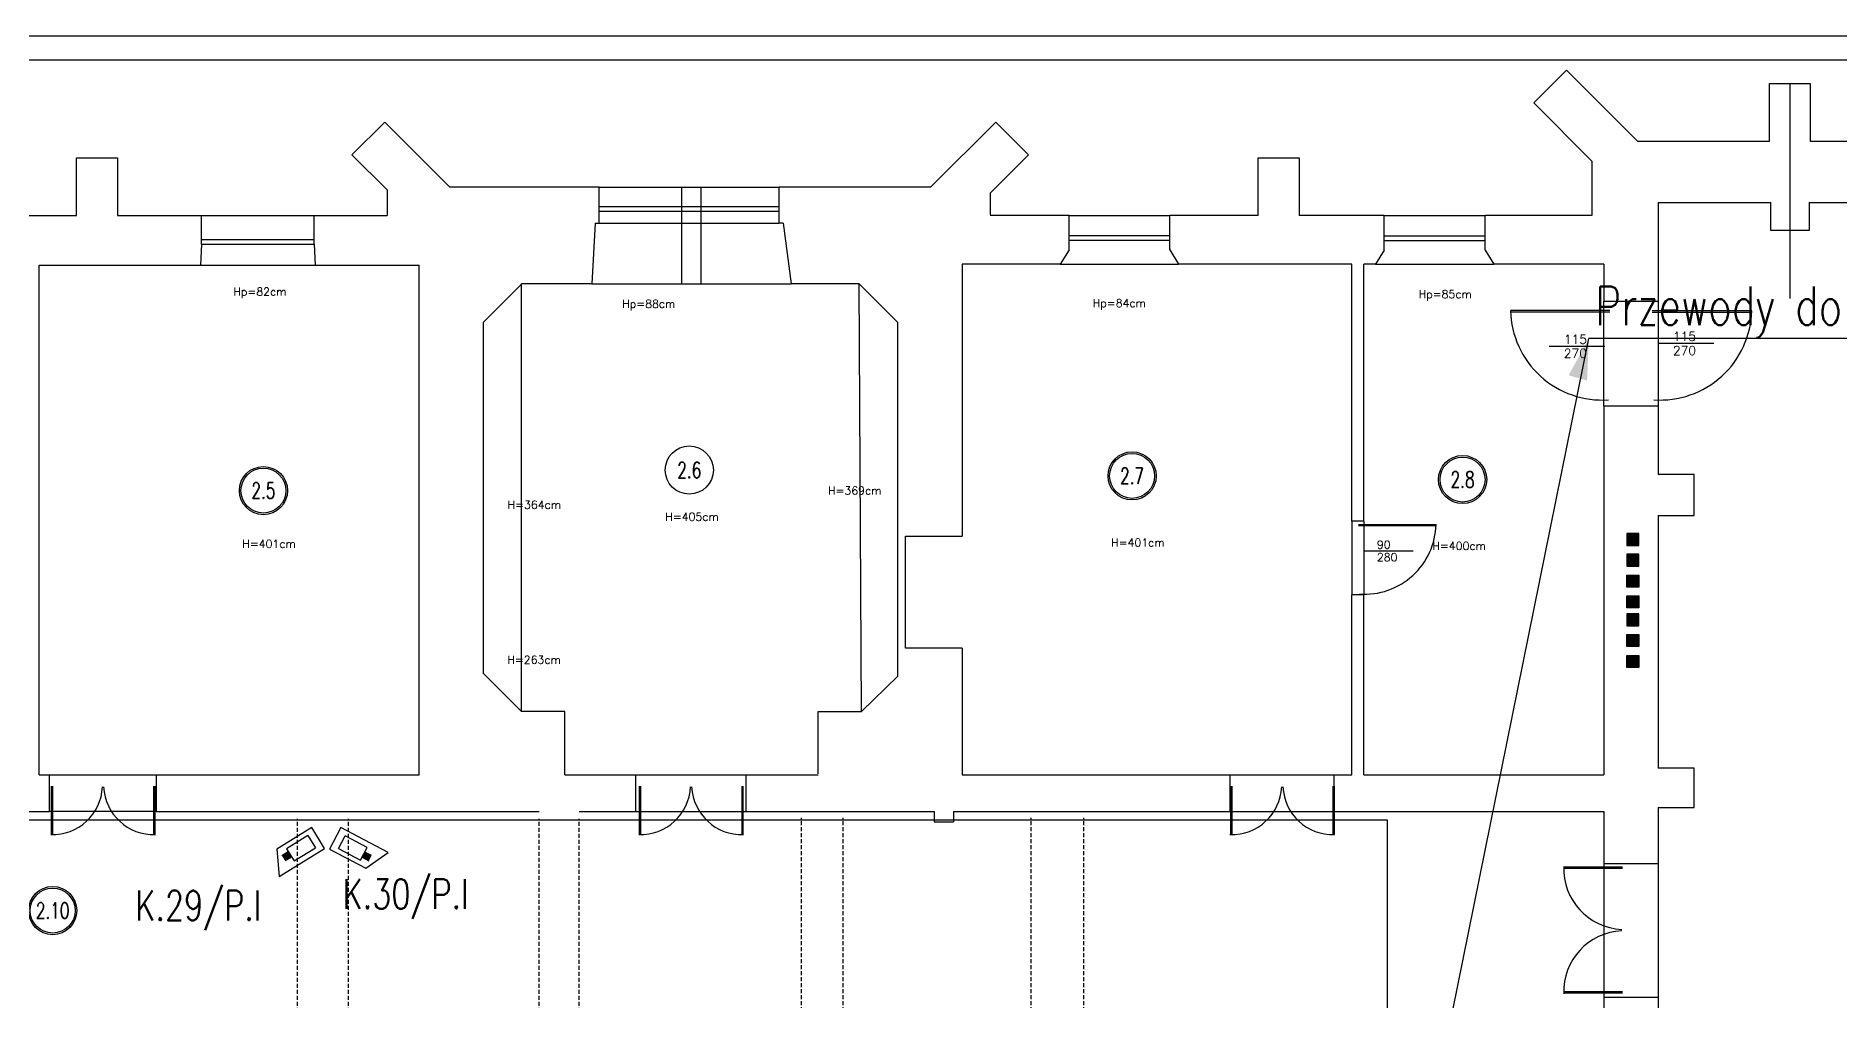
# Model space of a CAD drawing. Header units: millimetres. Extents: x 1324 to 4111, y 907 to 64537.
# Drawn here: x 1561.3 to 1786.7, y 2353.3 to 2473.9 of the extents above; entities that cross this region are included whole.
import ezdxf
from ezdxf.enums import TextEntityAlignment as Align

# ---------------------------------------------------------------- set-up
doc = ezdxf.new("R2010")
doc.units = ezdxf.units.MM
doc.linetypes.add('DASHED', pattern=[0.75, 0.5, -0.25])
for name, color, linetype in [('_______CCTV', 7, 'Continuous'), ('ELEKTRYK', 5, 'Continuous'), ('podkład', 8, 'Continuous'), ('TABELKI', 7, 'Continuous')]:
    doc.layers.add(name, color=color, linetype=linetype)
doc.layers.add('E-Gniazda', color=5, linetype='Continuous', lineweight=30)
doc.styles.add('OPIS_CIENKI', font='romans.shx', dxfattribs={"width": 0.75, "height": 2})
doc.styles.add('ROMAND', font='romand')

msp = doc.modelspace()

# ---------------------------------------------------------------- hatches: boundary and pattern name
at = {"layer": '_______CCTV'}
for points in [[(1593.19, 2371.35), (1592.39, 2370.86), (1592, 2371.48), (1592.8, 2371.98)], [(1602.37, 2371.93), (1603.21, 2371.49), (1602.87, 2370.85), (1602.03, 2371.28)]]:
    msp.add_hatch(color=256, dxfattribs=at).paths.add_polyline_path(points)
at = {"layer": 'podkład'}
for points in [[(1761.6, 2411.75), (1760.1, 2411.75), (1760.1, 2410.25), (1761.6, 2410.25)], [(1760.1, 2407.65), (1761.6, 2407.65), (1761.6, 2409.15), (1760.1, 2409.15)], [(1760.1, 2405.04), (1761.6, 2405.04), (1761.6, 2406.54), (1760.1, 2406.54)], [(1760.1, 2402.44), (1761.6, 2402.44), (1761.6, 2403.94), (1760.1, 2403.94)], [(1760.1, 2400.21), (1761.6, 2400.21), (1761.6, 2401.71), (1760.1, 2401.71)], [(1760.1, 2397.61), (1761.6, 2397.61), (1761.6, 2399.11), (1760.1, 2399.11)], [(1760.1, 2395), (1761.6, 2395), (1761.6, 2396.5), (1760.1, 2396.5)]]:
    msp.add_hatch(color=8, dxfattribs=at).paths.add_polyline_path(points)

# ---------------------------------------------------------------- linework, layer by layer
at = {"layer": '_______CCTV', "color": 6}
for p, q in [((1595.73, 2374.99), (1591.38, 2372.28)), ((1597.34, 2372.4), (1595.73, 2374.99)), ((1599.37, 2374.99), (1597.95, 2372.29)), ((1605.3, 2371.87), (1599.37, 2374.99)), ((1591.38, 2372.28), (1591.66, 2368.86)), ((1591.66, 2368.86), (1597.34, 2372.4)), ((1597.95, 2372.29), (1602.49, 2369.91)), ((1602.49, 2369.91), (1605.3, 2371.87))]:
    msp.add_line(p, q, dxfattribs=at)
at = {"layer": '_______CCTV'}
for p, q in [((1592.8, 2371.98), (1592, 2371.48)), ((1595.24, 2373.99), (1592.58, 2372.33)), ((1592.58, 2372.33), (1593.52, 2370.82)), ((1593.19, 2371.35), (1592.8, 2371.98)), ((1593.52, 2370.82), (1596.18, 2372.48)), ((1595.24, 2373.99), (1596.18, 2372.48)), ((1599.06, 2372.37), (1599.89, 2373.95)), ((1599.06, 2372.37), (1601.84, 2370.91)), ((1602.67, 2372.49), (1599.89, 2373.95)), ((1601.84, 2370.91), (1602.67, 2372.49)), ((1592.39, 2370.86), (1593.19, 2371.35)), ((1602.37, 2371.93), (1602.03, 2371.28)), ((1602.03, 2371.28), (1602.87, 2370.85)), ((1603.21, 2371.49), (1602.37, 2371.93))]:
    msp.add_line(p, q, dxfattribs=at)
at = {"layer": 'DEFPOINTS', "color": 7}
msp.add_line((1982.01, 2473.92), (1326.01, 2473.92), dxfattribs=at)
at = {"layer": 'E-Gniazda', "color": 4}
msp.add_line((1721.5, 2269.1), (1755.36, 2436.11), dxfattribs=at)
msp.add_solid([(1755.36, 2436.11), (1755.14, 2430.87), (1755.36, 2436.11), (1752.83, 2431.52)], dxfattribs=at)
at = {"layer": 'ELEKTRYK', "color": 3}
msp.add_line((1897.74, 2436.11), (1755.36, 2436.11), dxfattribs=at)
at = {"layer": 'ELEKTRYK', "color": 4}
for p, q in [((1730.2, 2375.92), (1389.08, 2375.92)), ((1730.2, 2313.15), (1730.2, 2375.92))]:
    msp.add_line(p, q, dxfattribs=at)
at = {"layer": 'podkład', "color": 8}
for p, q in [((1748.48, 2465.56), (1752.58, 2469.67)), ((1752.58, 2469.67), (1761.45, 2460.8)), ((1777.94, 2460.8), (1777.94, 2468)), ((1777.94, 2468), (1783.04, 2468)), ((1780.49, 2468), (1780.49, 2441.11)), ((1783.04, 2468), (1783.04, 2460.8)), ((1748.48, 2465.56), (1755.74, 2458.3)), ((1600.76, 2459.07), (1604.86, 2463.17)), ((1604.86, 2463.17), (1613, 2455.03)), ((1673.09, 2455.03), (1681.23, 2463.17)), ((1681.23, 2463.17), (1685.33, 2459.07)), ((1761.45, 2460.8), (1777.94, 2460.8)), ((1783.04, 2460.8), (1787.94, 2460.8)), ((1566.34, 2451.5), (1566.34, 2458.7)), ((1566.34, 2458.7), (1571.44, 2458.7)), ((1571.44, 2458.7), (1571.44, 2451.5)), ((1605.14, 2454.69), (1600.76, 2459.07)), ((1685.33, 2459.07), (1680.54, 2454.3)), ((1714.04, 2451.5), (1714.04, 2458.7)), ((1714.04, 2458.7), (1719.14, 2458.7)), ((1719.14, 2458.7), (1719.14, 2451.5)), ((1755.74, 2458.3), (1755.74, 2451.5)), ((1605.14, 2454.69), (1605.14, 2451.5)), ((1631.66, 2455.03), (1613, 2455.03)), ((1631.66, 2450.53), (1631.66, 2455.03)), ((1631.66, 2455.03), (1641.99, 2455.03)), ((1641.99, 2442.95), (1641.99, 2455.03)), ((1641.99, 2455.03), (1644.39, 2455.03)), ((1644.39, 2455.03), (1654.16, 2455.03)), ((1644.39, 2442.95), (1644.39, 2455.03)), ((1673.09, 2455.03), (1654.16, 2455.03)), ((1654.16, 2450.53), (1654.16, 2455.03)), ((1680.54, 2454.3), (1680.54, 2451.6)), ((1556.74, 2451.5), (1566.34, 2451.5)), ((1571.44, 2451.5), (1581.94, 2451.5)), ((1581.94, 2447.9), (1581.94, 2451.5)), ((1581.94, 2451.5), (1596.04, 2451.5)), ((1596.04, 2451.5), (1605.14, 2451.5)), ((1596.04, 2447.9), (1596.04, 2451.5)), ((1631.66, 2452.63), (1654.16, 2452.63)), ((1631.66, 2452.03), (1654.16, 2452.03)), ((1690.39, 2451.5), (1680.54, 2451.5)), ((1690.39, 2447.2), (1690.39, 2451.5)), ((1690.39, 2451.5), (1702.99, 2451.5)), ((1714.04, 2451.5), (1702.99, 2451.5)), ((1702.99, 2447.2), (1702.99, 2451.5)), ((1729.79, 2451.5), (1719.14, 2451.5)), ((1729.79, 2447.17), (1729.79, 2451.5)), ((1729.79, 2451.5), (1742.39, 2451.5)), ((1755.74, 2451.5), (1742.39, 2451.5)), ((1742.39, 2447.17), (1742.39, 2451.5)), ((1764.04, 2453.1), (1778.09, 2453.1)), ((1764.04, 2453.1), (1764.04, 2440.8)), ((1778.09, 2449.6), (1778.09, 2453.1)), ((1782.89, 2453.1), (1787.74, 2453.1)), ((1782.89, 2453.1), (1782.89, 2449.6)), ((1631.16, 2450.53), (1630.76, 2442.95)), ((1631.16, 2450.53), (1631.66, 2450.53)), ((1631.66, 2450.53), (1654.16, 2450.53)), ((1654.66, 2450.53), (1654.16, 2450.53)), ((1654.66, 2450.53), (1655.66, 2442.95)), ((1690.39, 2449), (1702.99, 2449)), ((1729.79, 2448.97), (1742.39, 2448.97)), ((1782.89, 2449.6), (1778.09, 2449.6)), ((1581.94, 2447.9), (1581.84, 2445.3)), ((1581.94, 2448.5), (1596.04, 2448.5)), ((1581.94, 2447.91), (1596.04, 2447.9)), ((1596.04, 2447.9), (1596.14, 2445.3)), ((1690.39, 2447.2), (1689.29, 2445.4)), ((1690.39, 2448.4), (1702.99, 2448.4)), ((1702.99, 2447.2), (1704.09, 2445.4)), ((1729.79, 2447.17), (1728.71, 2445.4)), ((1729.79, 2448.37), (1742.39, 2448.37)), ((1742.39, 2447.17), (1743.48, 2445.4)), ((1561.64, 2445.3), (1581.84, 2445.3)), ((1561.64, 2381.6), (1561.64, 2445.3)), ((1581.84, 2445.3), (1596.14, 2445.3)), ((1596.14, 2445.3), (1609.14, 2445.3)), ((1609.14, 2381.6), (1609.14, 2445.3)), ((1677.04, 2445.4), (1677.04, 2411.4)), ((1689.29, 2445.4), (1677.04, 2445.4)), ((1689.29, 2445.4), (1704.09, 2445.4)), ((1725.74, 2445.4), (1704.09, 2445.4)), ((1725.74, 2413.3), (1725.74, 2445.4)), ((1728.71, 2445.4), (1727.24, 2445.4)), ((1727.24, 2413.3), (1727.24, 2445.4)), ((1728.71, 2445.4), (1743.48, 2445.4)), ((1757.24, 2445.4), (1743.48, 2445.4)), ((1757.24, 2445.4), (1757.24, 2440.8)), ((1617.15, 2438.12), (1621.96, 2442.93)), ((1630.76, 2442.95), (1621.95, 2442.95)), ((1621.96, 2389.5), (1621.95, 2442.95)), ((1630.76, 2442.95), (1641.99, 2442.95)), ((1641.99, 2442.95), (1644.39, 2442.95)), ((1644.39, 2442.95), (1655.66, 2442.95)), ((1664.15, 2442.95), (1655.66, 2442.95)), ((1668.97, 2438.12), (1664.15, 2442.95)), ((1664.44, 2389.5), (1664.15, 2442.95)), ((1758, 2439.6), (1745.57, 2439.6)), ((1757.24, 2440.8), (1764.04, 2440.8)), ((1757.24, 2427.7), (1757.24, 2440.8)), ((1763.29, 2439.6), (1775.72, 2439.6)), ((1764.04, 2440.8), (1764.04, 2427.7)), ((1617.15, 2438.12), (1617.15, 2394.21)), ((1668.97, 2393.92), (1668.97, 2438.12)), ((1758, 2439.4), (1745.57, 2439.4)), ((1763.29, 2439.4), (1775.71, 2439.4)), ((1757.35, 2435.13), (1750.4, 2435.13)), ((1770.99, 2435.49), (1764.04, 2435.49)), ((1757.24, 2427.7), (1757.24, 2381.6)), ((1757.24, 2427.7), (1764.04, 2427.7)), ((1764.04, 2427.7), (1764.04, 2419.12)), ((1768.54, 2419.12), (1764.04, 2419.12)), ((1768.54, 2414.02), (1768.54, 2419.12)), ((1727.24, 2413.3), (1725.74, 2413.3)), ((1725.74, 2413.3), (1725.74, 2404.1)), ((1726.56, 2412.88), (1736.28, 2412.88)), ((1726.56, 2412.73), (1736.27, 2412.73)), ((1727.24, 2413.3), (1727.24, 2404.1)), ((1764.04, 2414.02), (1764.04, 2382.42)), ((1764.04, 2414.02), (1768.54, 2414.02)), ((1669.94, 2397.4), (1669.94, 2411.4)), ((1669.94, 2411.4), (1677.04, 2411.4)), ((1760.1, 2411.75), (1760.1, 2410.25)), ((1761.6, 2411.75), (1760.1, 2411.75)), ((1761.6, 2410.25), (1761.6, 2411.75)), ((1733.42, 2409.55), (1727.24, 2409.55)), ((1760.1, 2410.25), (1761.6, 2410.25)), ((1760.1, 2409.15), (1760.1, 2407.65)), ((1761.6, 2409.15), (1760.1, 2409.15)), ((1761.6, 2407.65), (1761.6, 2409.15)), ((1760.1, 2407.65), (1761.6, 2407.65)), ((1760.1, 2405.04), (1760.1, 2406.54)), ((1760.1, 2406.54), (1761.6, 2406.54)), ((1761.6, 2406.54), (1761.6, 2405.04)), ((1725.74, 2381.6), (1725.74, 2404.1)), ((1727.24, 2404.1), (1725.74, 2404.1)), ((1727.24, 2381.6), (1727.24, 2404.1)), ((1761.6, 2405.04), (1760.1, 2405.04)), ((1760.1, 2402.44), (1760.1, 2403.94)), ((1760.1, 2403.94), (1761.6, 2403.94)), ((1761.6, 2403.94), (1761.6, 2402.44)), ((1761.6, 2402.44), (1760.1, 2402.44)), ((1760.1, 2401.71), (1760.1, 2400.21)), ((1761.6, 2401.71), (1760.1, 2401.71)), ((1761.6, 2400.21), (1761.6, 2401.71)), ((1760.1, 2400.21), (1761.6, 2400.21)), ((1760.1, 2397.61), (1760.1, 2399.11)), ((1760.1, 2399.11), (1761.6, 2399.11)), ((1761.6, 2399.11), (1761.6, 2397.61)), ((1677.04, 2397.4), (1669.94, 2397.4)), ((1677.04, 2397.4), (1677.04, 2381.6)), ((1761.6, 2397.61), (1760.1, 2397.61)), ((1760.1, 2395), (1760.1, 2396.5)), ((1760.1, 2396.5), (1761.6, 2396.5)), ((1761.6, 2395), (1760.1, 2395)), ((1761.6, 2396.5), (1761.6, 2395)), ((1621.96, 2389.5), (1617.15, 2394.31)), ((1664.44, 2389.5), (1668.97, 2393.92)), ((1627.36, 2389.5), (1621.96, 2389.5)), ((1627.36, 2381.6), (1627.36, 2389.5)), ((1659.04, 2381.7), (1659.04, 2389.5)), ((1659.04, 2389.5), (1664.44, 2389.5)), ((1561.64, 2381.6), (1562.94, 2381.6)), ((1562.94, 2377), (1562.94, 2381.6)), ((1562.94, 2381.6), (1576.34, 2381.6)), ((1576.34, 2381.6), (1609.14, 2381.6)), ((1576.34, 2377), (1576.34, 2381.6)), ((1627.36, 2381.6), (1636.24, 2381.6)), ((1636.24, 2377), (1636.24, 2381.6)), ((1636.24, 2381.6), (1650.04, 2381.6)), ((1650.04, 2377), (1650.04, 2381.6)), ((1650.04, 2381.6), (1659.04, 2381.6)), ((1677.04, 2381.6), (1710.54, 2381.6)), ((1710.54, 2377), (1710.54, 2381.6)), ((1710.54, 2381.6), (1723.54, 2381.6)), ((1723.54, 2381.6), (1725.74, 2381.6)), ((1723.54, 2377), (1723.54, 2381.6)), ((1727.24, 2381.6), (1757.24, 2381.6)), ((1768.54, 2382.42), (1764.04, 2382.42)), ((1768.54, 2377.52), (1768.54, 2382.42)), ((1563.17, 2380.15), (1563.17, 2374.12)), ((1563.32, 2380.15), (1563.32, 2374.12)), ((1575.97, 2380.15), (1575.97, 2374.12)), ((1576.12, 2380.15), (1576.12, 2374.12)), ((1636.67, 2380.15), (1636.67, 2374.12)), ((1636.82, 2380.15), (1636.82, 2374.12)), ((1649.47, 2380.15), (1649.47, 2374.12)), ((1649.62, 2380.15), (1649.62, 2374.12)), ((1710.57, 2380.15), (1710.57, 2374.12)), ((1710.72, 2380.15), (1710.72, 2374.12)), ((1723.37, 2380.15), (1723.37, 2374.12)), ((1723.52, 2380.15), (1723.52, 2374.12)), ((1551.14, 2377), (1562.94, 2377)), ((1576.34, 2377), (1562.94, 2377)), ((1576.34, 2377), (1600.34, 2377)), ((1600.34, 2377), (1624.14, 2377)), ((1629.14, 2377), (1636.24, 2377)), ((1636.24, 2377), (1650.04, 2377)), ((1650.04, 2377), (1662.14, 2377)), ((1662.14, 2377), (1673.54, 2377)), ((1673.54, 2377), (1673.54, 2375.7)), ((1675.94, 2377), (1692.24, 2377)), ((1675.94, 2377), (1675.94, 2375.7)), ((1692.24, 2377), (1710.54, 2377)), ((1710.54, 2377), (1723.54, 2377)), ((1723.54, 2377), (1757.24, 2377)), ((1757.24, 2377), (1757.24, 2370.5)), ((1764.04, 2377.52), (1764.04, 2370.5)), ((1764.04, 2377.52), (1768.54, 2377.52)), ((1673.54, 2375.7), (1675.94, 2375.7)), ((1759.56, 2370.06), (1752.21, 2370.06)), ((1759.56, 2369.88), (1752.21, 2369.88)), ((1757.24, 2370.5), (1764.04, 2370.5)), ((1757.24, 2370.5), (1757.24, 2353.8)), ((1764.04, 2370.5), (1764.04, 2353.8)), ((1759.56, 2354.48), (1752.21, 2354.48)), ((1759.56, 2354.3), (1752.21, 2354.3)), ((1757.24, 2353.8), (1757.24, 2347.38)), ((1757.24, 2353.8), (1764.04, 2353.8)), ((1764.04, 2353.8), (1764.04, 2345.88))]:
    msp.add_line(p, q, dxfattribs=at)
at = {"layer": 'podkład', "color": 8, "linetype": 'DASHED'}
for p, q in [((1593.94, 2348.2), (1593.94, 2376.1)), ((1600.34, 2348.2), (1600.34, 2376.1)), ((1624.14, 2348.2), (1624.14, 2376.1)), ((1629.14, 2348.2), (1629.14, 2376.1)), ((1656.94, 2348.31), (1656.94, 2376.21)), ((1662.14, 2348.31), (1662.14, 2376.21)), ((1685.64, 2348.31), (1685.64, 2376.21)), ((1692.24, 2348.31), (1692.24, 2376.21))]:
    msp.add_line(p, q, dxfattribs=at)
at = {"layer": 'podkład', "color": 8}
for centre, radius in [((1642.92, 2419.68), 3.01), ((1698.27, 2418.95), 3.01), ((1698.27, 2418.95), 2.81), ((1589.69, 2417.11), 3.01), ((1589.69, 2417.11), 2.81), ((1739.58, 2418.49), 3.01), ((1739.58, 2418.49), 2.81), ((1563.35, 2364.62), 3.01), ((1563.35, 2364.62), 2.81)]:
    msp.add_circle(centre, radius, dxfattribs=at)
for centre, radius, start, end in [((1757.02, 2439.89), 11.46, 181.4636, 273.9693), ((1764.27, 2439.89), 11.46, 266.0307, 358.5364), ((1727.32, 2413.11), 8.95, 266.0307, 358.5364), ((1563.32, 2380.38), 6.26, 268.0239, 357.3659), ((1575.97, 2380.38), 6.26, 182.6341, 271.9761), ((1636.82, 2380.38), 6.26, 268.0239, 357.3659), ((1649.47, 2380.38), 6.26, 182.6341, 271.9761), ((1710.72, 2380.38), 6.26, 268.0239, 357.3659), ((1723.37, 2380.38), 6.26, 182.6341, 271.9761), ((1759.83, 2369.88), 7.62, 178.0239, 267.3659), ((1759.83, 2354.48), 7.62, 92.6341, 181.9761)]:
    msp.add_arc(centre, radius, start, end, dxfattribs=at)
at = {"layer": 'TABELKI', "color": 7}
msp.add_line((1979.01, 2470.92), (1329.01, 2470.92), dxfattribs=at)

# ---------------------------------------------------------------- texts
at = {"color": 7, "linetype": 'Continuous', "style": 'OPIS_CIENKI', "width": 0.75}
msp.add_text('Przewody do kamer 12x UTP 4x2x0.5mm2', height=4.8268, dxfattribs=at).set_placement((1756.16, 2437.8))
at = {"color": 4, "linetype": 'Continuous', "style": 'OPIS_CIENKI', "width": 0.75}
for s, p in [('K.29/P.I', (1573.69, 2363.4)), ('K.30/P.I', (1599.6, 2364.84))]:
    msp.add_text(s, height=3.713, dxfattribs=at).set_placement(p)
at = {"layer": 'podkład', "color": 8, "style": 'ROMAND'}
for s, p in [('Hp=82cm', (1589.25, 2441.18)), ('Hp=85cm', (1737.41, 2440.86)), ('Hp=88cm', (1637.86, 2439.66)), ('Hp=84cm', (1696.67, 2439.75)), ('H=369cm', (1663.6, 2416.31)), ('H=364cm', (1623.55, 2414.54)), ('H=405cm', (1643.26, 2413.04)), ('H=401cm', (1590.39, 2409.66)), ('H=401cm', (1698.99, 2409.81)), ('H=400cm', (1739.15, 2409.4)), ('H=263cm', (1623.52, 2395.17))]:
    msp.add_text(s, height=1, dxfattribs=at).set_placement(p, align=Align.BOTTOM_CENTER)
for s, height, p in [('115', 1.125, (1752.23, 2435.13)), ('270', 1.125, (1765.87, 2433.72)), ('115', 1.125, (1765.87, 2435.49)), ('270', 1.125, (1752.23, 2433.36)), ('90', 1, (1728.87, 2409.55)), ('280', 1, (1728.87, 2407.98))]:
    msp.add_text(s, height=height, dxfattribs=at).set_placement(p, align=Align.BOTTOM_LEFT)
at = {"layer": 'podkład', "color": 8, "style": 'ROMAND', "width": 0.7}
for s, p in [('2.6', (1642.92, 2419.68)), ('2.7', (1698.27, 2418.95)), ('2.8', (1739.58, 2418.49)), ('2.5', (1589.69, 2417.11)), ('2.10', (1563.35, 2364.62))]:
    msp.add_text(s, height=2, dxfattribs=at).set_placement(p, align=Align.MIDDLE_CENTER)

doc.saveas('drawing.dxf')
